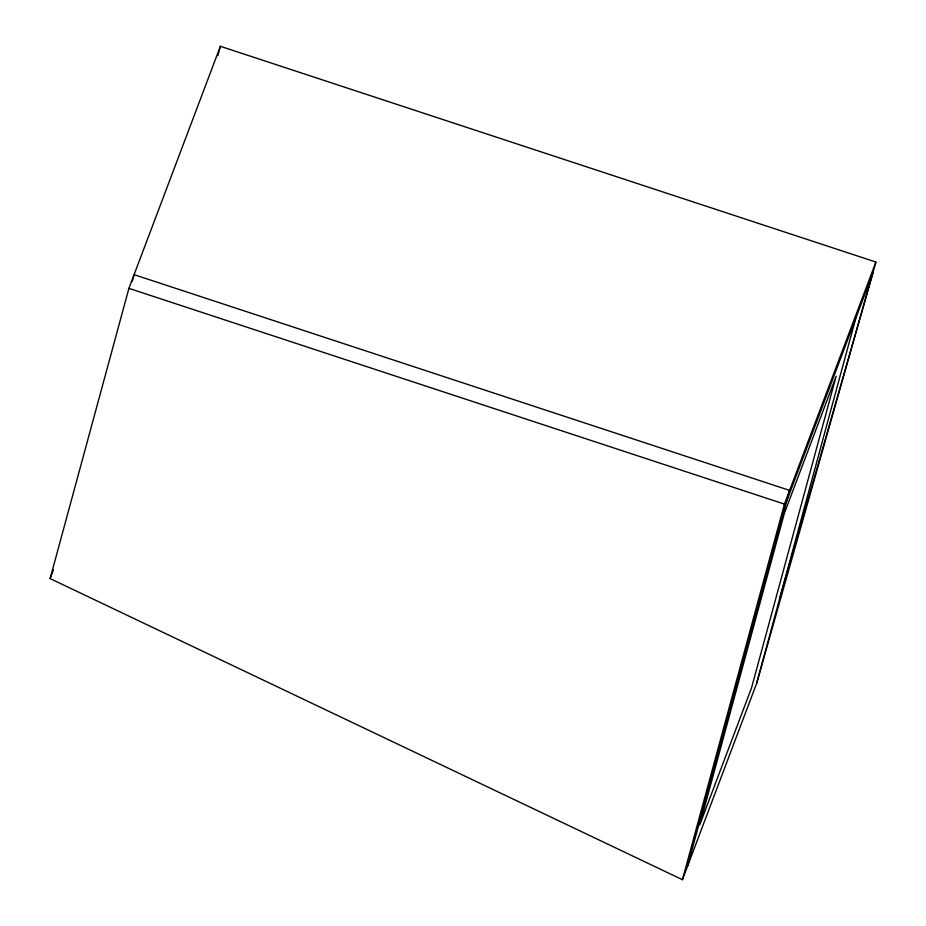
<?xml version="1.0" encoding="UTF-8"?>
<svg xmlns="http://www.w3.org/2000/svg" width="926" height="926" viewBox="0 0 926 926"><rect width="100%" height="100%" fill="white"/><g stroke="black" fill="none" stroke-linecap="round" stroke-linejoin="round"><path stroke-width="1.39" d="M50.108 578.588L128.911 288.356L220.376 46.3L875.892 262.046L756.658 683.319L682.45 879.7L50.108 578.588L53.395 569.872M132.279 281.319L134.085 274.652L789.612 490.398L687.624 865.995M217.841 55.641L220.376 46.3M682.45 879.7L784.426 504.103L875.892 262.046M756.658 683.319L855.74 318.394M779.831 597.953L872.998 272.719L786.706 501.07M128.911 288.356L784.426 504.103M784.368 513.282L699.767 824.858L751.542 687.844L836.143 376.269L784.368 513.282"/></g></svg>
